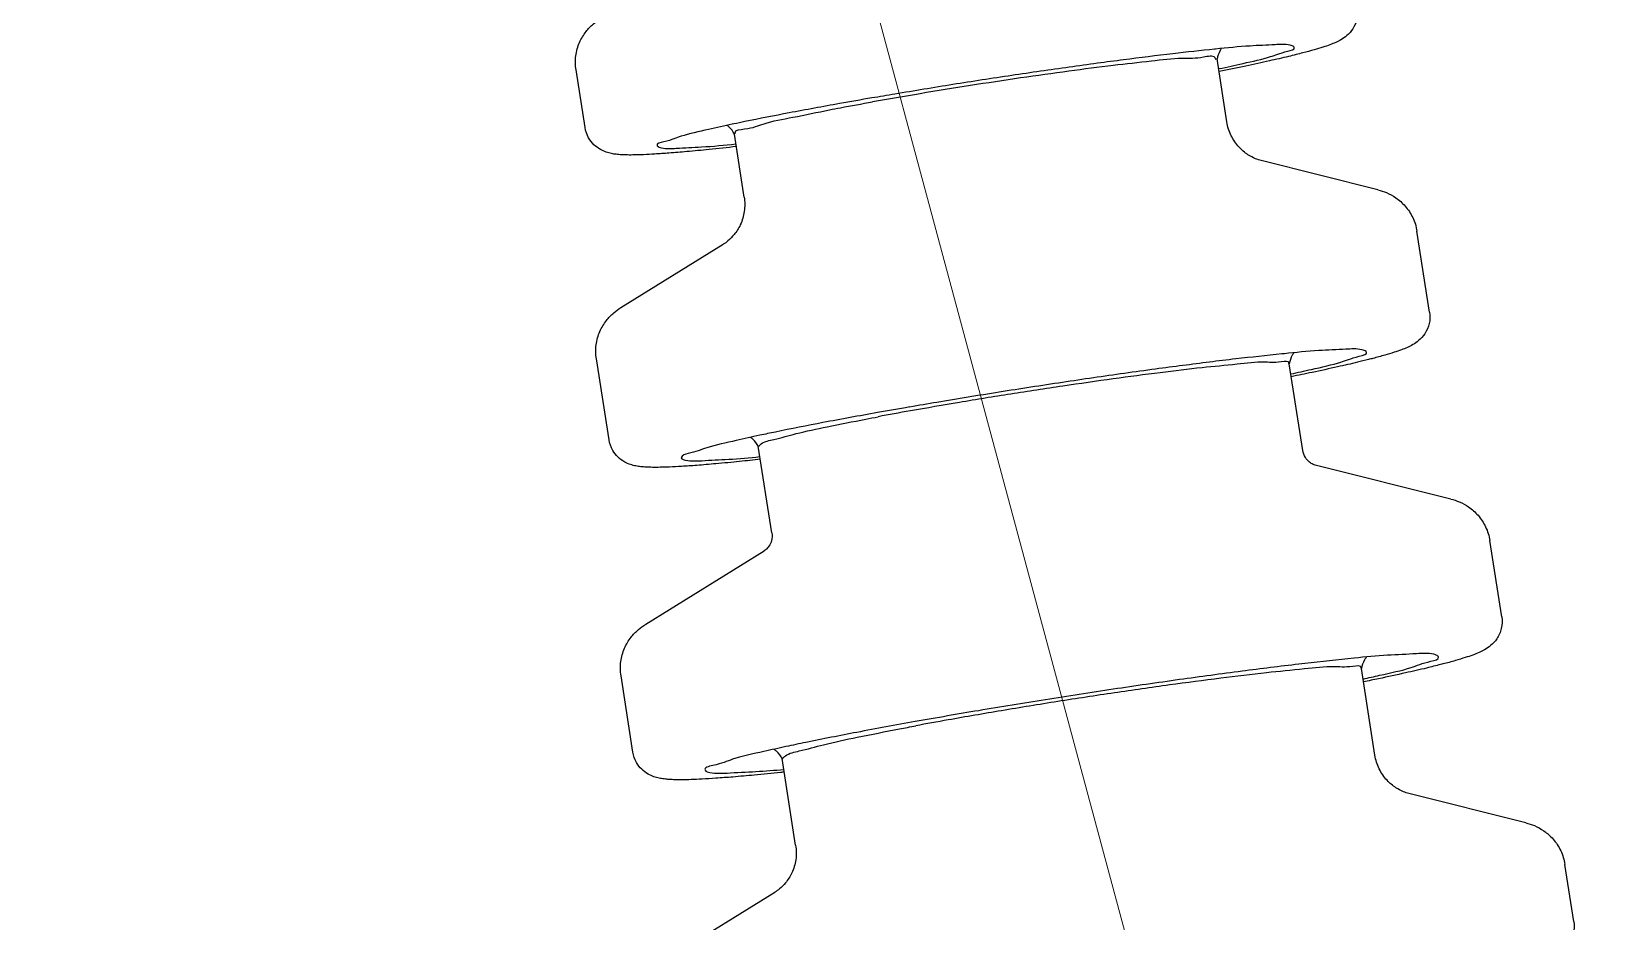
# Model space of a CAD drawing. Header units: millimetres. Extents: x 104833 to 218395, y -330386 to -125668.
# Drawn here: x 107065.6 to 107241.8, y -126817.4 to -126717.3 of the extents above; entities that cross this region are included whole.
import ezdxf

# ---------------------------------------------------------------- set-up
doc = ezdxf.new("R2010")
doc.units = ezdxf.units.MM
doc.header["$LTSCALE"] = 13
doc.linetypes.add('CENTER', pattern=[50.8, 31.75, -6.35, 6.35, -6.35])
doc.layers.get('0').update_dxf_attribs({"color": 1, "linetype": 'CENTER'})
doc.layers.add('02___PRT_ALL_AXES', color=7, linetype='Continuous')
doc.layers.add('标注、文本', color=3, linetype='Continuous', lineweight=25)
doc.layers.add('铁心', color=3, linetype='Continuous', lineweight=0)

# ---------------------------------------------------------------- blocks, each defined once
blk = doc.blocks.new('erfwefwef')
at = {"color": 7, "linetype": 'Continuous'}
for p, q in [((92468.96, -140001.01), (92468.85, -140001.02)), ((92469.51, -140001.11), (92469.46, -140001.21)), ((92469.19, -140003.24), (92469.25, -140003.23)), ((92414.47, -140006.58), (92414.29, -140006.61)), ((92474.89, -140035.61), (92474.6, -140035.62)), ((92480.94, -140070.19), (92480.23, -140070.23))]:
    blk.add_line(p, q, dxfattribs=at)
for centre, radius, start, end in [((92501.97, -140610.85), 610.62, 96.7578, 97.10362), ((92411.57, -140009.18), 3.27, 46.0822, 49.2052), ((92509.8, -140689.15), 654.34, 96.78134, 97.10405), ((92483.05, -140447.39), 410.68, 97.0586, 97.5721), ((92517.63, -140767.46), 698.08, 96.80191, 97.1044), ((92492.82, -140541.19), 470.02, 97.0663, 97.515)]:
    blk.add_arc(centre, radius, start, end, dxfattribs=at)
for points, start_tangent, end_tangent in [([(92468.96, -140002.17), (92468.86, -140001.99), (92467.57, -140001.86), (92465.14, -140001.86), (92461.69, -140001.99), (92457.38, -140002.25), (92452.38, -140002.63), (92446.92, -140003.11), (92441.23, -140003.67), (92435.57, -140004.28), (92430.17, -140004.92)], (-0.321181, 0.947018), (-0.992317, -0.123719)), ([(92468.85, -140001.02), (92464.15, -140001.28), (92458.58, -140001.68), (92455.63, -140001.91)], (-0.998504, -0.054671), (-0.996647, -0.081824)), ([(92477.77, -140001.23), (92477.34, -140001.01), (92475.67, -140000.87), (92472.85, -140000.87), (92468.96, -140001.01)], (-0.678693, 0.734422), (-0.998498, -0.054784)), ([(92469.46, -140001.21), (92469.07, -140002.15)], (-0.469602, -0.882878), (-0.229485, -0.973312)), ([(92469.25, -140003.23), (92471.96, -140002.78), (92475.07, -140002.18), (92477.03, -140001.68), (92477.8, -140001.28), (92477.77, -140001.23)], (0.987726, 0.156199), (-0.678693, 0.734422)), ([(92469.61, -140000.96), (92469.51, -140001.11)], (-0.56636, -0.824158), (-0.490653, -0.871355)), ([(92455.63, -140001.91), (92452.44, -140002.18), (92445.93, -140002.78), (92439.28, -140003.45), (92432.72, -140004.18), (92430.12, -140004.48)], (-0.996647, -0.081824), (-0.993046, -0.117728)), ([(92426.46, -140004.92), (92420.73, -140005.67), (92415.71, -140006.39), (92414.47, -140006.58)], (-0.992317, -0.123719), (-0.987871, -0.155275)), ([(92426.52, -140005.39), (92430.17, -140004.92)], (0.990971, 0.134076), (0.992317, 0.123719)), ([(92414.29, -140006.61), (92411.58, -140007.06), (92408.48, -140007.66), (92406.51, -140008.17), (92405.74, -140008.56), (92405.75, -140008.58)], (-0.987726, -0.156199), (0.462958, -0.88638)), ([(92414.47, -140007.74), (92413.89, -140006.88), (92413.83, -140006.83)], (-0.422004, 0.906594), (-0.719805, 0.694177)), ([(92414.59, -140007.68), (92414.57, -140007.59), (92415.64, -140007.21), (92417.86, -140006.73), (92421.12, -140006.18), (92425.29, -140005.56), (92426.52, -140005.39)], (-0.321181, 0.947018), (0.990971, 0.134076)), ([(92405.75, -140008.58), (92406.2, -140008.84), (92407.87, -140008.97), (92410.7, -140008.97), (92414.58, -140008.84)], (0.462958, -0.88638), (0.998498, 0.054781)), ([(92460.35, -140036.58), (92456.82, -140036.88), (92449.82, -140037.53), (92442.67, -140038.25), (92435.61, -140039.03), (92432.53, -140039.39)], (-0.996657, -0.081694), (-0.992998, -0.118128)), ([(92475.34, -140036.73), (92475.35, -140036.7), (92474.5, -140036.51), (92472.54, -140036.44), (92469.52, -140036.51), (92465.58, -140036.7), (92460.86, -140037.01), (92455.55, -140037.43), (92449.84, -140037.95), (92443.96, -140038.53), (92438.14, -140039.17), (92432.59, -140039.83)], (0.440916, 0.897548), (-0.992317, -0.123719)), ([(92474.6, -140035.62), (92469.42, -140035.91), (92463.43, -140036.34), (92460.35, -140036.58)], (-0.998498, -0.054784), (-0.996657, -0.081694)), ([(92484.07, -140035.86), (92483.61, -140035.62), (92481.81, -140035.47), (92478.78, -140035.47), (92474.89, -140035.61)], (-0.678693, 0.734422), (-0.9985, -0.054754)), ([(92475.97, -140035.56), (92475.77, -140035.83), (92475.38, -140036.78)], (-0.625788, -0.779993), (-0.229485, -0.973312)), ([(92475.5, -140037.92), (92477.83, -140037.53), (92481.16, -140036.88), (92483.28, -140036.34), (92484.11, -140035.91), (92484.07, -140035.86)], (0.987237, 0.159258), (-0.678693, 0.734422)), ([(92415.36, -140042.93), (92415.65, -140042.65), (92417.1, -140042.23), (92419.63, -140041.71), (92423.15, -140041.13), (92427.53, -140040.49), (92428.94, -140040.3)], (0.440916, 0.897548), (0.991169, 0.132605)), ([(92428.88, -140039.83), (92422.71, -140040.63), (92417.31, -140041.41), (92415.56, -140041.68)], (-0.992317, -0.123719), (-0.987545, -0.157336)), ([(92415.56, -140041.68), (92412.87, -140042.13), (92409.53, -140042.78), (92407.41, -140043.32), (92406.59, -140043.75), (92406.59, -140043.76)], (-0.987545, -0.157336), (0.462958, -0.88638)), ([(92414.73, -140042.07), (92414.5, -140041.86)], (-0.707797, 0.706416), (-0.772325, 0.635228)), ([(92415.32, -140042.93), (92414.73, -140042.07)], (-0.422004, 0.906594), (-0.707797, 0.706416)), ([(92406.59, -140043.76), (92407.08, -140044.04), (92408.88, -140044.19), (92411.92, -140044.19), (92415.43, -140044.08)], (0.462958, -0.88638), (0.998551, 0.053805)), ([(92480.23, -140070.23), (92474.69, -140070.55), (92468.28, -140071), (92461.2, -140071.58), (92453.71, -140072.27), (92446.05, -140073.05), (92438.49, -140073.88), (92434.95, -140074.29)], (-0.998498, -0.054784), (-0.992957, -0.118479)), ([(92490.38, -140070.49), (92489.88, -140070.23), (92487.96, -140070.07), (92484.7, -140070.07), (92480.94, -140070.19)], (-0.678693, 0.734422), (-0.998552, -0.053802)), ([(92482.31, -140070.15), (92482.08, -140070.46), (92481.68, -140071.41)], (-0.63668, -0.771128), (-0.229485, -0.973312)), ([(92481.81, -140072.59), (92483.69, -140072.27), (92487.26, -140071.58), (92489.53, -140071), (92490.41, -140070.55), (92490.38, -140070.49)], (0.986703, 0.162533), (-0.678693, 0.734422)), ([(92481.64, -140071.36), (92481.65, -140071.32), (92480.73, -140071.11), (92478.58, -140071.04), (92475.3, -140071.11), (92471, -140071.32), (92465.85, -140071.66), (92460.05, -140072.12), (92453.83, -140072.68), (92447.41, -140073.32), (92441.06, -140074.02), (92435, -140074.74)], (0.440916, 0.897548), (-0.992317, -0.123719)), ([(92416.21, -140078.12), (92416.53, -140077.81), (92418.11, -140077.35), (92420.87, -140076.79), (92424.71, -140076.15), (92429.48, -140075.46), (92431.35, -140075.21)], (0.440916, 0.897548), (0.991318, 0.131484)), ([(92431.29, -140074.74), (92424.69, -140075.6), (92418.91, -140076.43), (92416.64, -140076.78)], (-0.992317, -0.123719), (-0.987235, -0.159268)), ([(92416.64, -140076.78), (92414.15, -140077.2), (92410.58, -140077.89), (92408.32, -140078.48), (92407.43, -140078.93), (92407.44, -140078.95)], (-0.987235, -0.159268), (0.462958, -0.88638)), ([(92416.17, -140078.12), (92415.57, -140077.25), (92415.29, -140077.01)], (-0.422004, 0.906594), (-0.782341, 0.62285)), ([(92407.44, -140078.95), (92407.96, -140079.24), (92409.89, -140079.4), (92413.14, -140079.4), (92416.28, -140079.32)], (0.462958, -0.88638), (0.998736, 0.050267))]:
    blk.add_spline(points, degree=3, dxfattribs=dict(at, start_tangent=start_tangent, end_tangent=end_tangent))
at = {"layer": '02___PRT_ALL_AXES', "color": 7, "linetype": 'Continuous'}
for p, q in [((92397.75, -140006.12), (92397.08, -139999.58)), ((92469.8, -140009.26), (92469.07, -140002.13)), ((92415.2, -140014.85), (92414.47, -140007.72)), ((92486.36, -140017.76), (92473.43, -140013.8)), ((92400.71, -140026.53), (92412.57, -140020.03)), ((92491.43, -140031.8), (92490.49, -140022.64)), ((92398.6, -140041.31), (92397.66, -140032.15)), ((92476.39, -140046.57), (92475.38, -140036.76)), ((92416.32, -140052.72), (92415.31, -140042.91)), ((92492.7, -140052.9), (92477.71, -140048.3)), ((92401.63, -140062.23), (92415.37, -140054.68)), ((92497.73, -140066.43), (92496.85, -140057.79)), ((92399.44, -140076.5), (92398.56, -140067.86)), ((92482.69, -140081.2), (92481.68, -140071.38)), ((92417.16, -140087.91), (92416.16, -140078.09)), ((92499.21, -140089.68), (92486.28, -140085.71)), ((92402.71, -140099.56), (92414.56, -140093.06)), ((92504.04, -140101.06), (92503.37, -140094.58))]:
    blk.add_line(p, q, dxfattribs=at)
for points, start_tangent, end_tangent in [([(92397.08, -139999.58), (92397.14, -139998), (92397.64, -139996.52), (92398.43, -139995.34), (92399.29, -139994.52), (92400.12, -139993.98)], (-0.101876, 0.994797), (0.876672, 0.481089)), ([(92485.12, -139997.18), (92485.02, -139998.42), (92484.49, -139999.53), (92483.77, -140000.27), (92483.09, -140000.7), (92482.48, -140000.97), (92481.82, -140001.2), (92481.02, -140001.43), (92480.03, -140001.67), (92478.74, -140001.95), (92477.98, -140002.1)], (0.101876, -0.994797), (-0.98149, -0.191514)), ([(92477.98, -140002.1), (92477.09, -140002.27), (92474.96, -140002.65), (92472.25, -140003.09), (92469.22, -140003.55)], (-0.98149, -0.191514), (-0.989493, -0.14458)), ([(92414.61, -140009.14), (92411.54, -140009.31), (92409.02, -140009.41), (92407.01, -140009.48), (92405.42, -140009.5), (92404.15, -140009.5), (92403.15, -140009.48), (92402.34, -140009.44), (92401.68, -140009.38), (92401.1, -140009.3), (92400.56, -140009.19), (92399.98, -140009), (92399.34, -140008.67), (92398.65, -140008.09), (92398.09, -140007.3), (92397.75, -140006.12)], (-0.99826, -0.058971), (-0.101876, 0.994797)), ([(92473.43, -140013.8), (92472.81, -140013.55), (92471.98, -140013.06), (92471.02, -140012.16), (92470.21, -140010.83), (92469.8, -140009.26)], (-0.955987, 0.293409), (-0.101876, 0.994797)), ([(92415.2, -140014.85), (92415.12, -140016.46), (92414.6, -140017.94), (92413.84, -140019.01), (92413.12, -140019.67), (92412.57, -140020.03)], (0.101876, -0.994797), (-0.876672, -0.481089)), ([(92486.36, -140017.76), (92487.3, -140018.13), (92488.31, -140018.76), (92489.31, -140019.75), (92490.1, -140021.09), (92490.49, -140022.64)], (0.955987, -0.293409), (0.101876, -0.994797)), ([(92397.66, -140032.15), (92397.72, -140030.56), (92398.22, -140029.08), (92399.01, -140027.9), (92399.87, -140027.08), (92400.71, -140026.53)], (-0.101876, 0.994797), (0.876672, 0.481089)), ([(92491.43, -140031.8), (92491.32, -140033.07), (92490.77, -140034.19), (92490.03, -140034.93), (92489.36, -140035.35), (92488.73, -140035.63), (92488.04, -140035.87), (92487.21, -140036.1), (92486.16, -140036.36), (92484.8, -140036.66), (92484.29, -140036.76)], (0.101876, -0.994797), (-0.980813, -0.194953)), ([(92484.29, -140036.76), (92483.05, -140037), (92480.79, -140037.4), (92477.9, -140037.87), (92475.53, -140038.23)], (-0.980813, -0.194953), (-0.989128, -0.147054)), ([(92415.46, -140044.38), (92413.13, -140044.51), (92410.44, -140044.62), (92408.29, -140044.69), (92406.59, -140044.72), (92405.24, -140044.72), (92404.17, -140044.69), (92403.32, -140044.65), (92402.62, -140044.59), (92402.02, -140044.51), (92401.46, -140044.4), (92400.88, -140044.21), (92400.23, -140043.89), (92399.52, -140043.31), (92398.95, -140042.51), (92398.6, -140041.31)], (-0.998403, -0.056487), (-0.101876, 0.994797)), ([(92477.71, -140048.3), (92477.48, -140048.21), (92477.08, -140047.93), (92476.64, -140047.38), (92476.39, -140046.57)], (-0.951409, 0.30793), (-0.101876, 0.994797)), ([(92416.32, -140052.72), (92416.24, -140053.57), (92415.92, -140054.19), (92415.58, -140054.54), (92415.37, -140054.68)], (0.101876, -0.994797), (-0.869256, -0.494362)), ([(92492.7, -140052.9), (92493.65, -140053.27), (92494.67, -140053.9), (92495.67, -140054.89), (92496.45, -140056.23), (92496.85, -140057.79)], (0.955987, -0.293409), (0.101876, -0.994797)), ([(92398.56, -140067.86), (92398.62, -140066.26), (92399.12, -140064.78), (92399.91, -140063.6), (92400.78, -140062.78), (92401.63, -140062.23)], (-0.101876, 0.994797), (0.876672, 0.481089)), ([(92497.73, -140066.43), (92497.62, -140067.72), (92497.05, -140068.86), (92496.3, -140069.59), (92495.62, -140070.01), (92494.98, -140070.29), (92494.27, -140070.54), (92493.4, -140070.78), (92492.29, -140071.06), (92490.86, -140071.37), (92490.6, -140071.42)], (0.101876, -0.994797), (-0.980158, -0.198217)), ([(92490.6, -140071.42), (92489.01, -140071.73), (92486.62, -140072.15), (92483.56, -140072.65), (92481.84, -140072.91)], (-0.980158, -0.198217), (-0.988773, -0.149424)), ([(92416.31, -140079.63), (92415.92, -140079.65), (92412.92, -140079.79), (92410.51, -140079.88), (92408.59, -140079.92), (92407.04, -140079.94), (92405.81, -140079.93), (92404.82, -140079.89), (92404.02, -140079.85), (92403.36, -140079.78), (92402.79, -140079.7), (92402.24, -140079.58), (92401.66, -140079.38), (92401.03, -140079.06), (92400.34, -140078.48), (92399.78, -140077.67), (92399.44, -140076.5)], (-0.998536, -0.054093), (-0.101876, 0.994797)), ([(92486.28, -140085.71), (92485.68, -140085.48), (92484.86, -140084.99), (92483.91, -140084.1), (92483.1, -140082.78), (92482.69, -140081.2)], (-0.955987, 0.293409), (-0.101876, 0.994797)), ([(92417.16, -140087.91), (92417.09, -140089.53), (92416.56, -140091), (92415.8, -140092.07), (92415.1, -140092.71), (92414.56, -140093.06)], (0.101876, -0.994797), (-0.876672, -0.481089)), ([(92499.21, -140089.68), (92500.17, -140090.05), (92501.19, -140090.69), (92502.19, -140091.67), (92502.98, -140093.02), (92503.37, -140094.58)], (0.955987, -0.293409), (0.101876, -0.994797)), ([(92504.04, -140101.06), (92503.91, -140102.37), (92503.33, -140103.51), (92502.58, -140104.25), (92501.89, -140104.67), (92501.23, -140104.95), (92500.49, -140105.21), (92499.59, -140105.46), (92498.43, -140105.75), (92496.92, -140106.07), (92494.97, -140106.45), (92492.45, -140106.9), (92489.22, -140107.43), (92485.43, -140108)], (0.101876, -0.994797), (-0.989508, -0.144476))]:
    blk.add_spline(points, degree=3, dxfattribs=dict(at, start_tangent=start_tangent, end_tangent=end_tangent))

msp = doc.modelspace()

# ---------------------------------------------------------------- linework, layer by layer
at = {"layer": '铁心'}
msp.add_lwpolyline([(107241.8, -127016.79), (107044.25, -126282.63), (107044.25, -126282.63)], dxfattribs=at)

# ---------------------------------------------------------------- block references
at = {"layer": '标注、文本', "rotation": 2.99999999998395}
msp.add_blockref('erfwefwef', (7529.32, 8250.38), dxfattribs=at)

doc.saveas('drawing.dxf')
